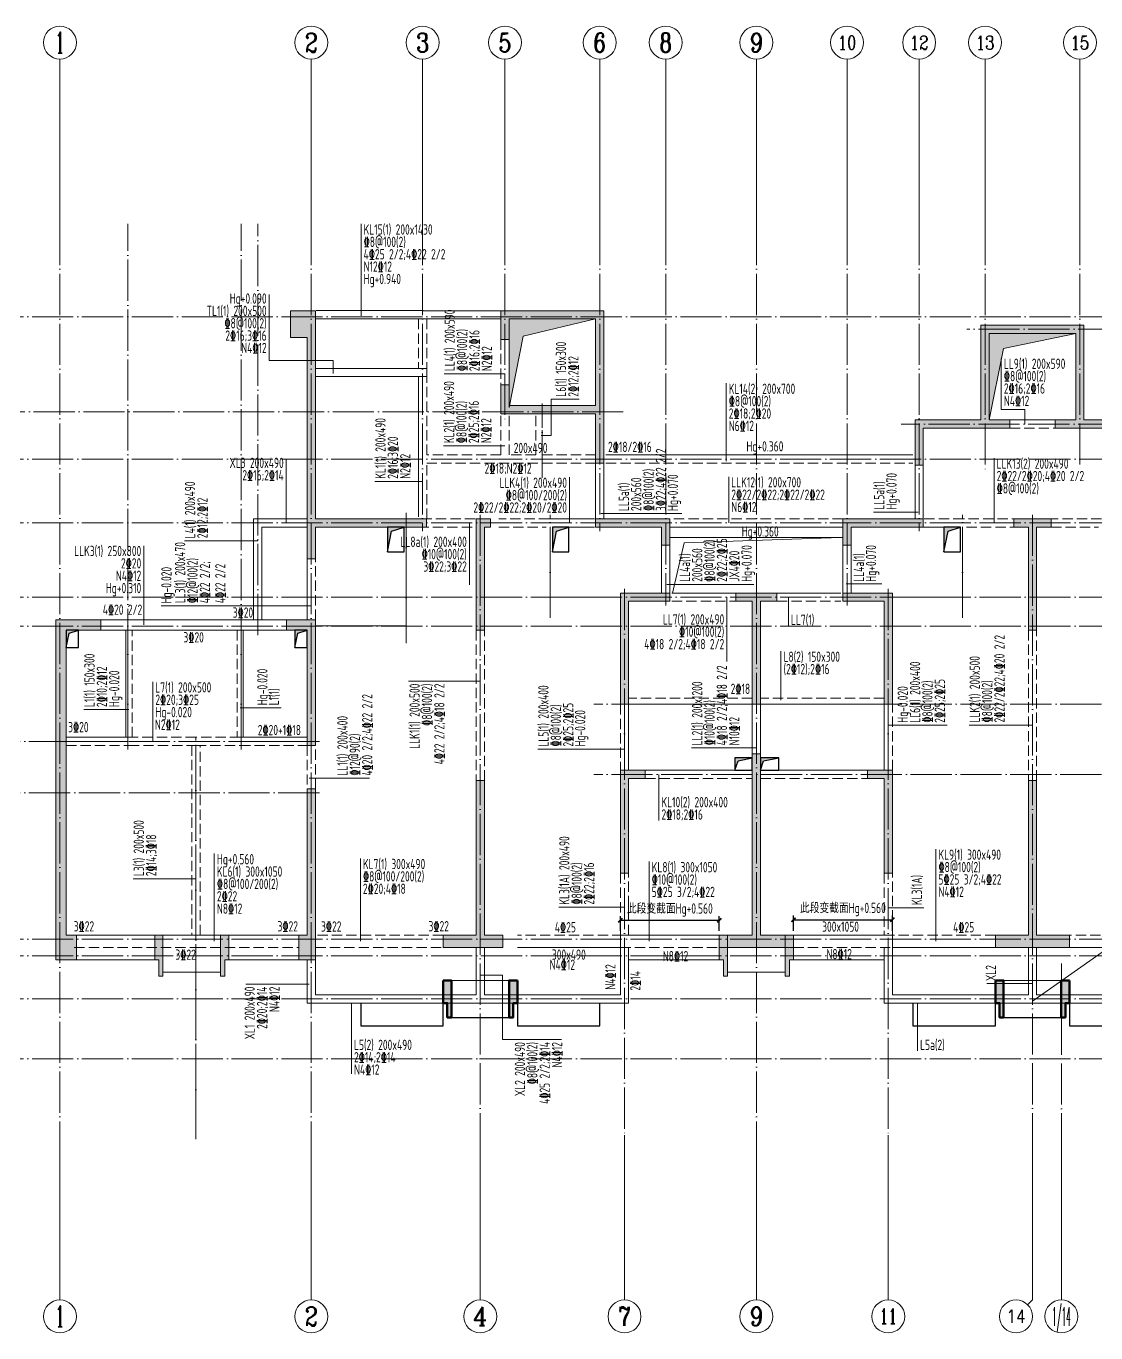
# Model space of a CAD drawing. Extents: x 5874492 to 7194610, y -939842 to -279257.
# Drawn here: x 6902566 to 6928523, y -743346 to -711637 of the extents above; entities that cross this region are included whole.
import ezdxf
from ezdxf.enums import TextEntityAlignment as Align

# ---------------------------------------------------------------- set-up
doc = ezdxf.new("R2010")
doc.units = 0
doc.header["$LTSCALE"] = 1000
doc.linetypes.add('DASH', pattern=[0.35, 0.25, -0.1])
doc.linetypes.add('DOTE', pattern=[2.42, 2, -0.2, 0.02, -0.2])
for name, color, linetype, lineweight in [('A-墙体', 140, 'Continuous', 50), ('A-大样-填充', 8, 'Continuous', 9), ('A-标注-轴号', 3, 'Continuous', 15), ('A-标注-轴号文字', 7, 'Continuous', 15), ('A-轴线-塔楼', 1, 'DOTE', 9), ('A-轴线-塔楼$J4-三层平面图-山2', 1, 'DOTE', 9), ('A-轴线-隔墙', 41, 'DOTE', 9), ('S-基础-DQ', 6, 'Continuous', 20), ('S-墙柱-HATCH', 251, 'Continuous', 20), ('S-墙柱-WALL', 6, 'Continuous', 20), ('S-大样-DIM', 3, 'Continuous', 20), ('S-大样-HATCH', 251, 'Continuous', 20), ('S-大样-实线', 2, 'Continuous', 20), ('S-板-BEAM', 4, 'DASH', 20), ('S-板-BEAM-CON', 2, 'Continuous', 20), ('S-板-板面填充', 251, 'Continuous', 20), ('S-板-模板线条', 140, 'Continuous', 20), ('S-板-洞口边线', 211, 'Continuous', 20), ('S-梁-垂直原位标注', 140, 'Continuous', 20), ('S-梁-垂直集中标注', 45, 'Continuous', 20), ('S-梁-水平原位标注', 21, 'Continuous', 20), ('S-梁-水平集中标注', 191, 'Continuous', 20), ('S-轴网-轴号', 3, 'Continuous', 20)]:
    doc.layers.add(name, color=color, linetype=linetype, lineweight=lineweight)
doc.layers.add('HOLE', color=5, linetype='Continuous')
doc.layers.add('HOLE_HATCH', color=9, linetype='Continuous')
doc.styles.add('_TCH_AXIS', font='COMPLEX.shx', dxfattribs={"bigfont": 'hztxt.shx'})
doc.styles.add('COMPLEX', font='COMPLEX')
doc.styles.add('TSSD_Rein', font='tssdeng.shx', dxfattribs={"width": 0.7, "bigfont": 'hztxt.shx'})
doc.styles.add('TSSD_REIN_T3', font='tssdeng.shx', dxfattribs={"width": 0.7, "bigfont": 'hztxt.shx'})
doc.dimstyles.new('_TCH_ARCH&&100', dxfattribs={"dimtxt": 250, "dimasz": 100, "dimexe": 100, "dimexo": 100, "dimgap": 100, "dimtad": 1, "dimdec": 0, "dimzin": 0, "dimdsep": 46, "dimtxsty": 'TSSD_REIN_T3', "dimblk": 'ARCHTICK', "dimcen": 0.09, "dimclrt": 7, "dimazin": 2, "dimtfac": 1, "dimtdec": 0, "dimtix": 1, "dimtmove": 2, "dimatfit": 3, "dimfxl": 0, "dimtolj": 1, "dimtzin": 0, "dimarcsym": 0})

# ---------------------------------------------------------------- blocks, each defined once
blk = doc.blocks.new('20191023.11405152')
at = {"layer": 'S-大样-HATCH'}
h = blk.add_hatch(color=256, dxfattribs=at)
h.dxf.hatch_style = 1
h.paths.add_polyline_path([(-100, 0), (0, 0), (0, -400), (100, -400), (100, 600), (-100, 600)])
at = {"layer": 'S-大样-实线'}
blk.add_lwpolyline([(-100, 0), (0, 0), (0, -400), (100, -400), (100, 600), (-100, 600)], close=True, dxfattribs=at)
blk = doc.blocks.new('_ArchTick')
at = {"color": 0, "linetype": 'ByBlock', "const_width": 0.4}
blk.add_lwpolyline([(-0.5, -0.5), (0.5, 0.5)], dxfattribs=at)
blk = doc.blocks.new('*D1882')
at = {"layer": 'Defpoints', "color": 0, "linetype": 'Continuous', "transparency": 16777216}
for p in [(6923585, -733321), (6921185, -733693), (6923585, -733693)]:
    blk.add_point(p, dxfattribs=at)
at = {"layer": 'S-梁-水平集中标注', "color": 0, "linetype": 'Continuous', "lineweight": -2, "transparency": 16777216}
for p, q in [((6921185, -733593), (6921185, -733221)), ((6921185, -733321), (6923585, -733321)), ((6923585, -733593), (6923585, -733221))]:
    blk.add_line(p, q, dxfattribs=at)
at = {"layer": 'S-梁-水平集中标注', "color": 0, "linetype": 'Continuous', "lineweight": -2, "transparency": 16777216, "xscale": 100, "yscale": 100, "zscale": 100, "rotation": 180}
blk.add_blockref('_ArchTick', (6921185, -733321), dxfattribs=at)
at = {"layer": 'S-梁-水平集中标注', "color": 0, "linetype": 'Continuous', "lineweight": -2, "transparency": 16777216, "xscale": 100, "yscale": 100, "zscale": 100}
blk.add_blockref('_ArchTick', (6923585, -733321), dxfattribs=at)
at = {"layer": 'S-梁-水平集中标注', "color": 7, "linetype": 'Continuous', "transparency": 16777216, "insert": (6922385, -733072), "char_height": 250, "attachment_point": 5, "style": 'TSSD_REIN_T3'}
blk.add_mtext('\\A1;此段变截面Hg+0.560', dxfattribs=at)
blk = doc.blocks.new('*D1883')
at = {"layer": 'Defpoints', "color": 0, "linetype": 'Continuous', "transparency": 16777216}
for p in [(6919385, -733335), (6916985, -733693), (6919385, -733693)]:
    blk.add_point(p, dxfattribs=at)
at = {"layer": 'S-梁-水平集中标注', "color": 0, "linetype": 'Continuous', "lineweight": -2, "transparency": 16777216}
for p, q in [((6916985, -733593), (6916985, -733235)), ((6916985, -733335), (6919385, -733335)), ((6919385, -733593), (6919385, -733235))]:
    blk.add_line(p, q, dxfattribs=at)
at = {"layer": 'S-梁-水平集中标注', "color": 0, "linetype": 'Continuous', "lineweight": -2, "transparency": 16777216, "xscale": 100, "yscale": 100, "zscale": 100, "rotation": 180}
blk.add_blockref('_ArchTick', (6916985, -733335), dxfattribs=at)
at = {"layer": 'S-梁-水平集中标注', "color": 0, "linetype": 'Continuous', "lineweight": -2, "transparency": 16777216, "xscale": 100, "yscale": 100, "zscale": 100}
blk.add_blockref('_ArchTick', (6919385, -733335), dxfattribs=at)
at = {"layer": 'S-梁-水平集中标注', "color": 7, "linetype": 'Continuous', "transparency": 16777216, "insert": (6918185, -733086), "char_height": 250, "attachment_point": 5, "style": 'TSSD_REIN_T3'}
blk.add_mtext('\\A1;此段变截面Hg+0.560', dxfattribs=at)
blk = doc.blocks.new('sfdhgfjhgfkjhgkjhgk')
at = {"layer": 'S-板-BEAM'}
for p, q in [((6597491, -1417404), (6597491, -1418604)), ((6597691, -1418704), (6597691, -1417404)), ((6599491, -1417904), (6599491, -1419054)), ((6597691, -1420704), (6597691, -1418704)), ((6599491, -1419754), (6599491, -1420704)), ((6599691, -1420704), (6599691, -1419754)), ((6600341, -1419754), (6600341, -1420704)), ((6600491, -1420704), (6600491, -1419754)), ((6611841, -1420054), (6612941, -1420054)), ((6599491, -1420704), (6597691, -1420704)), ((6600341, -1420704), (6599691, -1420704)), ((6601791, -1420704), (6600491, -1420704)), ((6597691, -1422254), (6597691, -1420904)), ((6597691, -1420904), (6601791, -1420904)), ((6602041, -1420904), (6609491, -1420904)), ((6598866, -1422254), (6597691, -1422254)), ((6600666, -1422254), (6599441, -1422254)), ((6607791, -1422254), (6603591, -1422254)), ((6610716, -1422254), (6609741, -1422254)), ((6612141, -1422254), (6610716, -1422254)), ((6614066, -1422254), (6612841, -1422254)), ((6597141, -1422454), (6598866, -1422454)), ((6599441, -1422454), (6600591, -1422454)), ((6610791, -1422454), (6612141, -1422454)), ((6612841, -1422454), (6613991, -1422454)), ((6594991, -1424704), (6594991, -1423224)), ((6603641, -1424254), (6605191, -1424254)), ((6606191, -1424254), (6607741, -1424254)), ((6590541, -1427554), (6590541, -1424954)), ((6593091, -1424954), (6593091, -1427554)), ((6598891, -1424954), (6598891, -1428604)), ((6599091, -1428604), (6599091, -1424954)), ((6612291, -1424954), (6612291, -1428604)), ((6612491, -1428604), (6612491, -1424954)), ((6602391, -1426754), (6602391, -1428354)), ((6605591, -1426604), (6602591, -1426604)), ((6608791, -1426604), (6605791, -1426604)), ((6608991, -1428354), (6608991, -1426754)), ((6588941, -1427754), (6590466, -1427754)), ((6592091, -1427554), (6590466, -1427554)), ((6590466, -1427754), (6592091, -1427754)), ((6591991, -1427754), (6591991, -1432354)), ((6593166, -1427554), (6592091, -1427554)), ((6592091, -1427754), (6593166, -1427754)), ((6592191, -1432354), (6592191, -1427754)), ((6593166, -1427754), (6594791, -1427754)), ((6594791, -1427754), (6594791, -1428804)), ((6594991, -1428804), (6594991, -1427754)), ((6602991, -1428554), (6605591, -1428554)), ((6605791, -1428554), (6608391, -1428554)), ((6602391, -1430854), (6602391, -1432354)), ((6602591, -1432354), (6602591, -1430854)), ((6608791, -1430854), (6608791, -1432354)), ((6608991, -1432354), (6608991, -1430854)), ((6598091, -1432354), (6594991, -1432354)), ((6602441, -1432354), (6599891, -1432354)), ((6611841, -1432354), (6608991, -1432354)), ((6615791, -1432354), (6613291, -1432354)), ((6589141, -1432654), (6592091, -1432654)), ((6592091, -1432654), (6594591, -1432654)), ((6594991, -1432654), (6598091, -1432654)), ((6602391, -1432654), (6604791, -1432654)), ((6606591, -1432654), (6608991, -1432654))]:
    blk.add_line(p, q, dxfattribs=at)
at = {"layer": 'S-板-BEAM-CON'}
for p, q in [((6597606, -1417202), (6595006, -1417202)), ((6599491, -1417204), (6597591, -1417204)), ((6594991, -1417404), (6597591, -1417404)), ((6597591, -1417404), (6599491, -1417404)), ((6599691, -1419054), (6599691, -1417904)), ((6597691, -1418604), (6594991, -1418604)), ((6594991, -1418804), (6597691, -1418804)), ((6597491, -1418804), (6597491, -1422204)), ((6612941, -1419854), (6611841, -1419854)), ((6609491, -1420704), (6602041, -1420704)), ((6601791, -1420904), (6601791, -1422254)), ((6601991, -1422254), (6601991, -1420904)), ((6609541, -1420954), (6609541, -1422254)), ((6609741, -1422254), (6609741, -1420954)), ((6594791, -1422254), (6593491, -1422254)), ((6593491, -1422254), (6593491, -1424704)), ((6601766, -1422254), (6600666, -1422254)), ((6593691, -1422454), (6594791, -1422454)), ((6593691, -1424704), (6593691, -1422454)), ((6600741, -1422454), (6601766, -1422454)), ((6603591, -1422454), (6607791, -1422454)), ((6603591, -1422704), (6607791, -1422704)), ((6609741, -1422454), (6610641, -1422454)), ((6603391, -1422894), (6603391, -1424054)), ((6603591, -1424054), (6603591, -1422894)), ((6607791, -1422894), (6607791, -1424054)), ((6607991, -1424054), (6607991, -1422894)), ((6594791, -1423224), (6594791, -1424704)), ((6605191, -1424054), (6603641, -1424054)), ((6607741, -1424054), (6606191, -1424054)), ((6590466, -1424704), (6589781, -1424704)), ((6589781, -1424954), (6590466, -1424954)), ((6590391, -1424954), (6590391, -1427554)), ((6593166, -1424704), (6590466, -1424704)), ((6593166, -1424954), (6590466, -1424954)), ((6590466, -1424954), (6593166, -1424954)), ((6593591, -1424704), (6593166, -1424704)), ((6593166, -1424954), (6593591, -1424954)), ((6593241, -1427554), (6593241, -1424954)), ((6594291, -1424704), (6593591, -1424704)), ((6593591, -1424954), (6594291, -1424954)), ((6602591, -1426754), (6605591, -1426754)), ((6602591, -1428354), (6602591, -1426754)), ((6605591, -1426754), (6605591, -1427954)), ((6605791, -1426754), (6608791, -1426754)), ((6605791, -1426754), (6605791, -1427954)), ((6608791, -1426754), (6608791, -1428354)), ((6590466, -1427554), (6588941, -1427554)), ((6594791, -1427554), (6593166, -1427554)), ((6605591, -1428354), (6602991, -1428354)), ((6608391, -1428354), (6605791, -1428354)), ((6592091, -1432354), (6589141, -1432354)), ((6594591, -1432354), (6592091, -1432354)), ((6604791, -1432354), (6602391, -1432354)), ((6602391, -1432354), (6602391, -1433804)), ((6608991, -1432354), (6606591, -1432354)), ((6608991, -1433804), (6608991, -1432354)), ((6598891, -1432654), (6598891, -1433804)), ((6599091, -1433804), (6599091, -1432654)), ((6599891, -1432654), (6602391, -1432654)), ((6602591, -1434004), (6602591, -1432654)), ((6608791, -1432654), (6608791, -1434004)), ((6608991, -1432654), (6611841, -1432654)), ((6612291, -1432654), (6612291, -1433804)), ((6612491, -1433804), (6612491, -1432654)), ((6613291, -1432654), (6615791, -1432654)), ((6594791, -1432954), (6594791, -1434004)), ((6594991, -1433804), (6594991, -1432954)), ((6598891, -1433804), (6594991, -1433804)), ((6602391, -1433804), (6599091, -1433804)), ((6612291, -1433804), (6608991, -1433804)), ((6615791, -1433804), (6612491, -1433804)), ((6594791, -1434004), (6598991, -1434004)), ((6598991, -1434004), (6602591, -1434004)), ((6608791, -1434004), (6612391, -1434004)), ((6612391, -1434004), (6615991, -1434004))]:
    blk.add_line(p, q, dxfattribs=at)
at = {"layer": 'S-板-模板线条', "lineweight": -3}
for p, q in [((6596091, -1434004), (6596091, -1434554)), ((6598091, -1434554), (6598091, -1433954)), ((6599891, -1433954), (6599891, -1434554)), ((6601891, -1434554), (6601891, -1434004)), ((6609491, -1434004), (6609491, -1434554)), ((6611491, -1434554), (6611491, -1434004)), ((6613291, -1434004), (6613291, -1434554)), ((6598291, -1434354), (6599691, -1434354)), ((6611691, -1434354), (6613091, -1434354)), ((6596091, -1434554), (6598091, -1434554)), ((6599891, -1434554), (6601891, -1434554)), ((6609491, -1434554), (6611491, -1434554)), ((6613291, -1434554), (6615291, -1434554))]:
    blk.add_line(p, q, dxfattribs=at)
at = {"layer": 'S-板-模板线条', "ltscale": 0.5}
for points in [[(6588691, -1432954), (6591191, -1432954), (6591191, -1433354), (6591291, -1433354), (6591291, -1433254), (6592691, -1433254), (6592691, -1433354), (6592791, -1433354), (6592791, -1432954), (6594791, -1432954), (6594791, -1434004), (6598091, -1434004), (6598091, -1433454), (6599891, -1433454), (6599891, -1434004), (6602591, -1434004), (6602591, -1432954), (6604891, -1432954), (6604891, -1433354), (6604991, -1433354), (6604991, -1433254), (6606391, -1433254), (6606391, -1433354), (6606491, -1433354), (6606491, -1432954), (6608791, -1432954), (6608791, -1434004), (6611491, -1434004), (6611491, -1433454), (6612391, -1433454)], [(6615991, -1434004), (6613291, -1434004), (6613291, -1433454), (6612391, -1433454)]]:
    blk.add_lwpolyline(points, dxfattribs=at)
blk = doc.blocks.new('safdjhfgjhgfkjhgk')
at = {"layer": 'S-梁-水平集中标注'}
blk.add_line((6921835, -1434004), (6921835, -1435166), dxfattribs=at)
at = {"layer": 'S-梁-水平集中标注', "linetype": 'Continuous', "style": 'TSSD_Rein', "width": 0.7}
blk.add_text('L5a(2)', height=250, dxfattribs=at).set_placement((6921898, -1435143))
blk = doc.blocks.new('_AXISO')
blk.add_circle((0, 0), 0.5)
at = {"layer": 'S-轴网-轴号', "style": 'COMPLEX', "width": 1.041667}
blk.add_attdef('A', text='', height=0.56, dxfattribs=at).set_placement((-0.25, -0.28), (0.25, -0.28), align=Align.FIT)
blk = doc.blocks.new('ZHOUWANG3')
at = {"layer": 'A-标注-轴号'}
for p, q in [((88652, 248942), (88652, 252942)), ((94752, 248942), (94752, 252942)), ((97452, 248942), (97452, 252942)), ((99452, 248942), (99452, 252942)), ((101752, 248942), (101752, 252942)), ((103352, 248942), (103352, 252942)), ((105552, 248942), (105552, 252942)), ((107752, 248942), (107752, 252942)), ((109502, 248942), (109502, 252942)), ((111102, 248942), (111102, 252942)), ((113402, 248942), (113402, 252942)), ((88652, 226834), (88652, 222834)), ((94752, 226834), (94752, 222834)), ((98852, 226834), (98852, 222834)), ((102352, 226834), (102352, 222834)), ((105552, 226834), (105552, 222834)), ((108752, 226834), (108752, 222834)), ((112252, 226834), (112252, 222834)), ((112952, 226834), (112952, 222834)), ((112135, 222716), (112252, 222834))]:
    blk.add_line(p, q, dxfattribs=at)
at = {"layer": 'A-轴线-塔楼', "linetype": 'DOTE', "ltscale": 0.5}
for p, q in [((88652, 248942), (88652, 226834)), ((94752, 248942), (94752, 226834)), ((97452, 248942), (97452, 241486)), ((99452, 248942), (99452, 244136)), ((101752, 248942), (101752, 241486)), ((103352, 248942), (103352, 239686)), ((105552, 248942), (105552, 226834)), ((107752, 248942), (107752, 239686)), ((109502, 248942), (109502, 241486)), ((111102, 248942), (111102, 242986)), ((113402, 248942), (113402, 243076)), ((139798, 246686), (85362, 246686)), ((115570, 246386), (110660, 246386)), ((102322, 244386), (85362, 244386)), ((115570, 244086), (109062, 244086)), ((139798, 243236), (85362, 243236)), ((139798, 241686), (85362, 241686)), ((98852, 241886), (98852, 226834)), ((112252, 241886), (112252, 226834)), ((102352, 240086), (102352, 226834)), ((108752, 240086), (108752, 226834)), ((139798, 239886), (85362, 239886)), ((139798, 239186), (85362, 239186)), ((122394, 235586), (101608, 235586)), ((139798, 231586), (85362, 231586)), ((112952, 230993), (112952, 226834)), ((139798, 228686), (85362, 228686))]:
    blk.add_line(p, q, dxfattribs=at)
at = {"layer": 'A-轴线-隔墙', "ltscale": 0.5}
for p, q in [((90302, 236186), (90302, 248942)), ((93052, 236186), (93052, 248942)), ((93452, 238966), (93452, 248942)), ((100352, 242784), (100352, 244586)), ((97052, 238770), (97052, 241936)), ((100552, 239386), (100552, 241886)), ((110552, 239386), (110552, 241886)), ((122394, 237286), (101608, 237286)), ((94952, 236386), (85362, 236386)), ((91952, 226834), (91952, 236486)), ((94952, 235136), (85362, 235136)), ((139798, 231186), (85362, 231186)), ((139798, 230136), (85362, 230136))]:
    blk.add_line(p, q, dxfattribs=at)
at = {"layer": 'A-标注-轴号'}
ref = blk.add_blockref('_AXISO', (88652, 253342), dxfattribs=dict(at, xscale=800, yscale=800, zscale=800))
ref.add_attrib('A', '1', dxfattribs={"layer": 'A-标注-轴号文字', "ltscale": 0.2, "height": 515, "style": '_TCH_AXIS'}).set_placement((88542, 253085), (88762, 253085), align=Align.FIT)
ref = blk.add_blockref('_AXISO', (94752, 253342), dxfattribs=dict(at, xscale=800, yscale=800, zscale=800))
ref.add_attrib('A', '2', dxfattribs={"layer": 'A-标注-轴号文字', "ltscale": 0.2, "height": 466, "style": '_TCH_AXIS'}).set_placement((94597, 253109), (94907, 253109), align=Align.FIT)
ref = blk.add_blockref('_AXISO', (97452, 253342), dxfattribs=dict(at, xscale=800, yscale=800, zscale=800))
ref.add_attrib('A', '3', dxfattribs={"layer": 'A-标注-轴号文字', "ltscale": 0.2, "height": 466, "style": '_TCH_AXIS'}).set_placement((97297, 253109), (97607, 253109), align=Align.FIT)
ref = blk.add_blockref('_AXISO', (99452, 253342), dxfattribs=dict(at, xscale=800, yscale=800, zscale=800))
ref.add_attrib('A', '5', dxfattribs={"layer": 'A-标注-轴号文字', "ltscale": 0.2, "height": 466, "style": '_TCH_AXIS'}).set_placement((99297, 253109), (99607, 253109), align=Align.FIT)
ref = blk.add_blockref('_AXISO', (101752, 253342), dxfattribs=dict(at, xscale=800, yscale=800, zscale=800))
ref.add_attrib('A', '6', dxfattribs={"layer": 'A-标注-轴号文字', "ltscale": 0.2, "height": 466, "style": '_TCH_AXIS'}).set_placement((101597, 253109), (101907, 253109), align=Align.FIT)
ref = blk.add_blockref('_AXISO', (103352, 253342), dxfattribs=dict(at, xscale=800, yscale=800, zscale=800))
ref.add_attrib('A', '8', dxfattribs={"layer": 'A-标注-轴号文字', "ltscale": 0.2, "height": 466, "style": '_TCH_AXIS'}).set_placement((103197, 253109), (103507, 253109), align=Align.FIT)
ref = blk.add_blockref('_AXISO', (105552, 253342), dxfattribs=dict(at, xscale=800, yscale=800, zscale=800))
ref.add_attrib('A', '9', dxfattribs={"layer": 'A-标注-轴号文字', "ltscale": 0.2, "height": 466, "style": '_TCH_AXIS'}).set_placement((105397, 253109), (105707, 253109), align=Align.FIT)
ref = blk.add_blockref('_AXISO', (107752, 253342), dxfattribs=dict(at, xscale=800, yscale=800, zscale=800))
ref.add_attrib('A', '10', dxfattribs={"layer": 'A-标注-轴号文字', "ltscale": 0.2, "height": 328.4, "style": '_TCH_AXIS'}).set_placement((107525, 253178), (107979, 253178), align=Align.FIT)
ref = blk.add_blockref('_AXISO', (109502, 253342), dxfattribs=dict(at, xscale=800, yscale=800, zscale=800))
ref.add_attrib('A', '12', dxfattribs={"layer": 'A-标注-轴号文字', "ltscale": 0.2, "height": 328.4, "style": '_TCH_AXIS'}).set_placement((109275, 253178), (109729, 253178), align=Align.FIT)
ref = blk.add_blockref('_AXISO', (111102, 253342), dxfattribs=dict(at, xscale=800, yscale=800, zscale=800))
ref.add_attrib('A', '13', dxfattribs={"layer": 'A-标注-轴号文字', "ltscale": 0.2, "height": 328.4, "style": '_TCH_AXIS'}).set_placement((110875, 253178), (111329, 253178), align=Align.FIT)
ref = blk.add_blockref('_AXISO', (113402, 253342), dxfattribs=dict(at, xscale=800, yscale=800, zscale=800))
ref.add_attrib('A', '15', dxfattribs={"layer": 'A-标注-轴号文字', "ltscale": 0.2, "height": 328.4, "style": '_TCH_AXIS'}).set_placement((113175, 253178), (113629, 253178), align=Align.FIT)
ref = blk.add_blockref('_AXISO', (88652, 222434), dxfattribs=dict(at, xscale=800, yscale=800, zscale=800))
ref.add_attrib('A', '1', dxfattribs={"layer": 'A-标注-轴号文字', "ltscale": 0.2, "height": 515, "style": '_TCH_AXIS'}).set_placement((88542, 222176), (88762, 222176), align=Align.FIT)
ref = blk.add_blockref('_AXISO', (94752, 222434), dxfattribs=dict(at, xscale=800, yscale=800, zscale=800))
ref.add_attrib('A', '2', dxfattribs={"layer": 'A-标注-轴号文字', "ltscale": 0.2, "height": 466, "style": '_TCH_AXIS'}).set_placement((94597, 222201), (94907, 222201), align=Align.FIT)
ref = blk.add_blockref('_AXISO', (98852, 222434), dxfattribs=dict(at, xscale=800, yscale=800, zscale=800))
ref.add_attrib('A', '4', dxfattribs={"layer": 'A-标注-轴号文字', "ltscale": 0.2, "height": 445, "style": '_TCH_AXIS'}).set_placement((98682, 222211), (99022, 222211), align=Align.FIT)
ref = blk.add_blockref('_AXISO', (102352, 222434), dxfattribs=dict(at, xscale=800, yscale=800, zscale=800))
ref.add_attrib('A', '7', dxfattribs={"layer": 'A-标注-轴号文字', "ltscale": 0.2, "height": 466, "style": '_TCH_AXIS'}).set_placement((102197, 222201), (102507, 222201), align=Align.FIT)
ref = blk.add_blockref('_AXISO', (105552, 222434), dxfattribs=dict(at, xscale=800, yscale=800, zscale=800))
ref.add_attrib('A', '9', dxfattribs={"layer": 'A-标注-轴号文字', "ltscale": 0.2, "height": 466, "style": '_TCH_AXIS'}).set_placement((105397, 222201), (105707, 222201), align=Align.FIT)
ref = blk.add_blockref('_AXISO', (108752, 222434), dxfattribs=dict(at, xscale=800, yscale=800, zscale=800))
ref.add_attrib('A', '11', dxfattribs={"layer": 'A-标注-轴号文字', "ltscale": 0.2, "height": 368.8, "style": '_TCH_AXIS'}).set_placement((108541, 222249), (108963, 222249), align=Align.FIT)
ref = blk.add_blockref('_AXISO', (111852, 222434), dxfattribs=dict(at, xscale=800, yscale=800, zscale=800))
ref.add_attrib('A', '14', dxfattribs={"layer": 'A-标注-轴号文字', "ltscale": 0.2, "height": 314.1, "style": '_TCH_AXIS'}).set_placement((111620, 222277), (112084, 222277), align=Align.FIT)
ref = blk.add_blockref('_AXISO', (112952, 222434), dxfattribs=dict(at, xscale=800, yscale=800, zscale=800))
ref.add_attrib('A', '1/14', dxfattribs={"layer": 'A-标注-轴号文字', "ltscale": 0.2, "height": 452.5, "style": '_TCH_AXIS', "width": 0.308824}).set_placement((112726, 222207), (113178, 222207), align=Align.FIT)
blk = doc.blocks.new('sgjhfgjhgj')
at = {"layer": 'HOLE_HATCH', "ltscale": 0.5}
for points in [[(268519, 605212), (268919, 605212), (268619, 605112), (268519, 604612)], [(272519, 605212), (272919, 605212), (272619, 605112), (272519, 604612)], [(282019, 605212), (282419, 605212), (282119, 605112), (282019, 604612)], [(260719, 602712), (261019, 602712), (260794, 602637), (260719, 602292)], [(266269, 602712), (266569, 602712), (266344, 602637), (266269, 602292)], [(276948, 599612), (277368, 599612), (277023, 599537), (276948, 599312)], [(277569, 599612), (278014, 599612), (277644, 599537), (277569, 599312)]]:
    blk.add_hatch(color=256, dxfattribs=at).paths.add_polyline_path(points)
at = {"layer": 'HOLE', "ltscale": 0.5}
for points in [[(268519, 604612), (268919, 604612), (268919, 605212), (268519, 605212)], [(272519, 604612), (272919, 604612), (272919, 605212), (272519, 605212)], [(282019, 604612), (282419, 604612), (282419, 605212), (282019, 605212)], [(260719, 602292), (261019, 602292), (261019, 602712), (260719, 602712)], [(266269, 602292), (266569, 602292), (266569, 602712), (266269, 602712)], [(276948, 599312), (277368, 599312), (277368, 599612), (276948, 599612)], [(277569, 599312), (278014, 599312), (278014, 599612), (277569, 599612)]]:
    blk.add_lwpolyline(points, close=True, dxfattribs=at)
for points in [[(268519, 604612), (268619, 605112), (268919, 605212)], [(272519, 604612), (272619, 605112), (272919, 605212)], [(282019, 604612), (282119, 605112), (282419, 605212)], [(260719, 602292), (260794, 602637), (261019, 602712)], [(266269, 602292), (266344, 602637), (266569, 602712)], [(276948, 599312), (277023, 599537), (277368, 599612)], [(277569, 599312), (277644, 599537), (278014, 599612)]]:
    blk.add_lwpolyline(points, dxfattribs=at)
blk = doc.blocks.new('safhgfjhgfj')
at = {"layer": 'S-墙柱-HATCH', "ltscale": 0.2}
h = blk.add_hatch(color=256, dxfattribs=at)
h.paths.add_polyline_path([(6336110, -688648), (6336110, -694018), (6335910, -694018), (6335910, -693248), (6333210, -693248), (6333210, -693048), (6333310, -693048), (6335910, -693048), (6335910, -687998), (6336510, -687998), (6336510, -688648)])
h.paths.add_polyline_path([(6312710, -703448), (6312710, -703148), (6311910, -703148), (6311910, -698748), (6311710, -698748), (6311710, -703148), (6310910, -703148), (6310910, -703448)])
h.paths.add_polyline_path([(6311910, -697548), (6311710, -697548), (6311710, -695048), (6311310, -695048), (6311310, -694848), (6312310, -694848), (6312310, -695048), (6311910, -695048)])
h.paths.add_polyline_path([(6325110, -697548), (6325310, -697548), (6325310, -695048), (6325710, -695048), (6325710, -694848), (6324710, -694848), (6324710, -695048), (6325110, -695048)])
h.paths.add_polyline_path([(6324310, -703448), (6324310, -703148), (6325110, -703148), (6325110, -698748), (6325310, -698748), (6325310, -703148), (6326110, -703148), (6326110, -703448)])
h.paths.add_polyline_path([(6331360, -703448), (6331360, -703148), (6331810, -703148), (6331810, -699398), (6332010, -699398), (6332010, -703148), (6332810, -703148), (6332810, -703448)])
h.paths.add_polyline_path([(6332010, -695748), (6331810, -695748), (6331810, -693248), (6331660, -693248), (6331660, -693048), (6332010, -693048)])
h.paths.add_polyline_path([(6336310, -703148), (6336110, -703148), (6336110, -699598), (6335910, -699598), (6335910, -703748), (6336310, -703748)])
h.paths.add_polyline_path([(6336610, -695748), (6336110, -695748), (6336110, -698548), (6335910, -698548), (6335910, -695498), (6336610, -695498)])
h.paths.add_polyline_path([(6319410, -703448), (6319410, -703148), (6318610, -703148), (6318610, -699398), (6318410, -699398), (6318410, -703148), (6317610, -703148), (6317610, -703448)])
h.paths.add_polyline_path([(6318410, -695748), (6318610, -695748), (6318610, -693248), (6318960, -693248), (6318960, -693048), (6318060, -693048), (6318060, -693248), (6318410, -693248)])
h.paths.add_polyline_path([(6307910, -693048), (6307910, -693248), (6309510, -693248), (6309510, -693688), (6309710, -693688), (6309710, -693048)])
h.paths.add_polyline_path([(6314110, -693248), (6315860, -693248), (6315860, -693048), (6313910, -693048), (6313910, -693688), (6314110, -693688)])
h.paths.add_polyline_path([(6322910, -693248), (6321160, -693248), (6321160, -693048), (6323110, -693048), (6323110, -693688), (6322910, -693688)])
h.paths.add_polyline_path([(6329135, -693048), (6329135, -693248), (6327510, -693248), (6327510, -693688), (6327310, -693688), (6327310, -693048)])
h.paths.add_polyline_path([(6321360, -691748), (6321360, -690648), (6319760, -690648), (6319760, -688348), (6317260, -688348), (6317260, -690648), (6315660, -690648), (6315660, -691748), (6315860, -691748), (6315860, -690848), (6317960, -690848), (6317960, -690648), (6317460, -690648), (6317460, -688548), (6319560, -688548), (6319560, -690648), (6319060, -690648), (6319060, -690848), (6321160, -690848), (6321160, -691748)])
h.paths.add_polyline_path([(6307910, -690498), (6307910, -691698), (6308110, -691698), (6308110, -687998), (6305610, -687998), (6305610, -688698), (6305810, -688698), (6305810, -688198), (6307910, -688198), (6307910, -690298), (6305810, -690298), (6305810, -689798), (6305610, -689798), (6305610, -690498)])
h.paths.add_polyline_path([(6300910, -688648), (6300910, -694018), (6301110, -694018), (6301110, -693248), (6303810, -693248), (6303810, -693048), (6303710, -693048), (6301110, -693048), (6301110, -687998), (6300510, -687998), (6300510, -688648)])
h.paths.add_polyline_path([(6313910, -695048), (6314910, -695048), (6314910, -697548), (6315110, -697548), (6315110, -694848), (6313910, -694848)])
h.paths.add_polyline_path([(6300410, -695748), (6300910, -695748), (6300910, -698548), (6301110, -698548), (6301110, -695498), (6300410, -695498)])
h.paths.add_polyline_path([(6295310, -703148), (6295060, -703148), (6295060, -695748), (6295900, -695748), (6295900, -695498), (6294810, -695498), (6294810, -703748), (6295310, -703748)])
h.paths.add_polyline_path([(6305660, -703448), (6305660, -703148), (6305210, -703148), (6305210, -699398), (6305010, -699398), (6305010, -703148), (6304210, -703148), (6304210, -703448)])
h.paths.add_polyline_path([(6315110, -701648), (6315110, -699148), (6314510, -699148), (6314510, -699348), (6314910, -699348), (6314910, -701648)])
h.paths.add_polyline_path([(6308710, -699348), (6309110, -699348), (6309110, -699148), (6308510, -699148), (6308510, -701648), (6308710, -701648)])
h.paths.add_polyline_path([(6308710, -695048), (6309710, -695048), (6309710, -694848), (6308510, -694848), (6308510, -697548), (6308710, -697548)])
h.paths.add_polyline_path([(6305010, -695748), (6305210, -695748), (6305210, -693248), (6305360, -693248), (6305360, -693048), (6305010, -693048)])
h.paths.add_polyline_path([(6328110, -690798), (6330810, -690798), (6330810, -690148), (6330610, -690148), (6330610, -690598), (6328110, -690598), (6328110, -688598), (6330610, -688598), (6330610, -689048), (6330810, -689048), (6330810, -687998), (6330310, -687998), (6330310, -688398), (6327910, -688398), (6327910, -691698), (6328110, -691698)])
h.paths.add_polyline_path([(6323110, -695048), (6322110, -695048), (6322110, -697548), (6321910, -697548), (6321910, -694848), (6323110, -694848)])
h.paths.add_polyline_path([(6341710, -703148), (6341960, -703148), (6341960, -695748), (6341120, -695748), (6341120, -695498), (6342210, -695498), (6342210, -703748), (6341710, -703748)])
h.paths.add_polyline_path([(6321910, -701648), (6321910, -699148), (6322510, -699148), (6322510, -699348), (6322110, -699348), (6322110, -701648)])
h.paths.add_polyline_path([(6328310, -699348), (6327910, -699348), (6327910, -699148), (6328510, -699148), (6328510, -701648), (6328310, -701648)])
h.paths.add_polyline_path([(6328310, -695048), (6327310, -695048), (6327310, -694848), (6328510, -694848), (6328510, -697548), (6328310, -697548)])
h.paths.add_polyline_path([(6300710, -703148), (6300910, -703148), (6300910, -699598), (6301110, -699598), (6301110, -703748), (6300710, -703748)])
at = {"layer": 'S-墙柱-WALL'}
for points in [[(6300910, -688648), (6300910, -694018), (6301110, -694018), (6301110, -693248), (6303810, -693248), (6303810, -693048), (6303710, -693048), (6303710, -693048), (6301110, -693048), (6301110, -687998), (6300510, -687998), (6300510, -688648)], [(6307910, -690498), (6307910, -691698), (6308110, -691698), (6308110, -687998), (6305610, -687998), (6305610, -688698), (6305810, -688698), (6305810, -688198), (6307910, -688198), (6307910, -690298), (6305810, -690298), (6305810, -689798), (6305610, -689798), (6305610, -690498)], [(6321360, -691748), (6321360, -690648), (6319760, -690648), (6319760, -688348), (6317260, -688348), (6317260, -690648), (6315660, -690648), (6315660, -691748), (6315860, -691748), (6315860, -690848), (6317960, -690848), (6317960, -690648), (6317460, -690648), (6317460, -688548), (6319560, -688548), (6319560, -690648), (6319060, -690648), (6319060, -690848), (6321160, -690848), (6321160, -691748)], [(6305010, -695748), (6305210, -695748), (6305210, -693248), (6305360, -693248), (6305360, -693048), (6305010, -693048)], [(6307910, -693048), (6307910, -693248), (6309510, -693248), (6309510, -693688), (6309710, -693688), (6309710, -693048)], [(6314110, -693248), (6315860, -693248), (6315860, -693048), (6313910, -693048), (6313910, -693688), (6314110, -693688)], [(6318410, -695748), (6318610, -695748), (6318610, -693248), (6318960, -693248), (6318960, -693048), (6318060, -693048), (6318060, -693248), (6318410, -693248)], [(6308710, -695048), (6309710, -695048), (6309710, -694848), (6308510, -694848), (6308510, -697548), (6308710, -697548)], [(6311910, -697548), (6311710, -697548), (6311710, -695048), (6311310, -695048), (6311310, -694848), (6312310, -694848), (6312310, -695048), (6311910, -695048)], [(6313910, -695048), (6314910, -695048), (6314910, -697548), (6315110, -697548), (6315110, -694848), (6313910, -694848)], [(6295310, -703148), (6295060, -703148), (6295060, -695748), (6295900, -695748), (6295900, -695498), (6294810, -695498), (6294810, -703748), (6295310, -703748)], [(6300410, -695748), (6300910, -695748), (6300910, -698548), (6301110, -698548), (6301110, -695498), (6300410, -695498)], [(6312710, -703448), (6312710, -703148), (6311910, -703148), (6311910, -698748), (6311710, -698748), (6311710, -703148), (6310910, -703148), (6310910, -703448)], [(6308710, -699348), (6309110, -699348), (6309110, -699148), (6308510, -699148), (6308510, -701648), (6308710, -701648)], [(6315110, -701648), (6315110, -699148), (6314510, -699148), (6314510, -699348), (6314910, -699348), (6314910, -701648)], [(6305660, -703448), (6305660, -703148), (6305210, -703148), (6305210, -699398), (6305010, -699398), (6305010, -703148), (6304210, -703148), (6304210, -703448)], [(6319410, -703448), (6319410, -703148), (6318610, -703148), (6318610, -699398), (6318410, -699398), (6318410, -703148), (6317610, -703148), (6317610, -703448)], [(6300710, -703148), (6300910, -703148), (6300910, -699598), (6301110, -699598), (6301110, -703748), (6300710, -703748)]]:
    blk.add_lwpolyline(points, close=True, dxfattribs=at)

msp = doc.modelspace()

# ---------------------------------------------------------------- hatches: boundary and pattern name
at = {"layer": 'A-大样-填充', "ltscale": 0.5}
h = msp.add_hatch(color=256, dxfattribs=at)
h.dxf.hatch_style = 1
h.paths.add_polyline_path([(6912684.7, -734792.7), (6912884.7, -734792.7), (6912884.7, -735692.7), (6912784.7, -735692.7), (6912784.7, -735342.7), (6912684.7, -735342.7)])
h = msp.add_hatch(color=256, dxfattribs=at)
h.dxf.hatch_style = 1
h.paths.add_polyline_path([(6914484.7, -734792.7), (6914284.7, -734792.7), (6914284.7, -735692.7), (6914384.7, -735692.7), (6914384.7, -735342.7), (6914484.7, -735342.7)])
h = msp.add_hatch(color=256, dxfattribs=at)
h.dxf.hatch_style = 1
h.paths.add_polyline_path([(6926084.7, -734792.7), (6926284.7, -734792.7), (6926284.7, -735692.7), (6926184.7, -735692.7), (6926184.7, -735342.7), (6926084.7, -735342.7)])
h = msp.add_hatch(color=256, dxfattribs=at)
h.dxf.hatch_style = 1
h.paths.add_polyline_path([(6927884.7, -734792.7), (6927684.7, -734792.7), (6927684.7, -735692.7), (6927784.7, -735692.7), (6927784.7, -735342.7), (6927884.7, -735342.7)])
at = {"layer": 'S-板-板面填充'}
h = msp.add_hatch(color=256, dxfattribs=at)
h.dxf.hatch_style = 1
h.paths.add_polyline_path([(6916384.7, -718742.7), (6914284.7, -718742.7), (6914284.7, -720892.7), (6914630.1, -719163.2)])
h = msp.add_hatch(color=256, dxfattribs=at)
h.dxf.hatch_style = 1
h.paths.add_polyline_path([(6928034.7, -719092.7), (6925934.7, -719092.7), (6925934.7, -721192.7), (6926280.1, -719463.2)])

# ---------------------------------------------------------------- linework, layer by layer
at = {"layer": 'A-墙体'}
for points in [[(6912684.7, -734792.7), (6912884.7, -734792.7), (6912884.7, -735692.7), (6912784.7, -735692.7), (6912784.7, -735342.7), (6912684.7, -735342.7), (6912684.7, -734792.7)], [(6914484.7, -734792.7), (6914284.7, -734792.7), (6914284.7, -735692.7), (6914384.7, -735692.7), (6914384.7, -735342.7), (6914484.7, -735342.7), (6914484.7, -734792.7)], [(6926084.7, -734792.7), (6926284.7, -734792.7), (6926284.7, -735692.7), (6926184.7, -735692.7), (6926184.7, -735342.7), (6926084.7, -735342.7), (6926084.7, -734792.7)], [(6927884.7, -734792.7), (6927684.7, -734792.7), (6927684.7, -735692.7), (6927784.7, -735692.7), (6927784.7, -735342.7), (6927884.7, -735342.7), (6927884.7, -734792.7)]]:
    msp.add_lwpolyline(points, dxfattribs=at)
at = {"layer": 'A-轴线-塔楼$J4-三层平面图-山2'}
msp.add_lwpolyline([(6906684.7, -738645.5), (6906684.7, -728892.7)], dxfattribs=at)
at = {"layer": 'S-基础-DQ', "ltscale": 0.5}
for points in [[(6909584.7, -726192.7), (6911784.7, -726192.7), (6911784.7, -723792.7)], [(6915284.7, -723792.7), (6915284.7, -725492.7), (6916984.7, -725492.7)], [(6923584.7, -725492.7), (6925284.7, -725492.7), (6925284.7, -723792.7)], [(6903534.7, -728992.7), (6905034.7, -728992.7), (6905034.7, -726292.7)], [(6909284.7, -728992.7), (6907784.7, -728992.7), (6907784.7, -726292.7)], [(6917084.7, -729692.7), (6917084.7, -728092.7)], [(6923484.7, -729692.7), (6923484.7, -728092.7)]]:
    msp.add_lwpolyline(points, dxfattribs=at)
at = {"layer": 'S-板-洞口边线'}
for points in [[(6916384.7, -718742.7), (6914284.7, -718742.7), (6914284.7, -720892.7), (6914630.1, -719163.2)], [(6928034.7, -719092.7), (6925934.7, -719092.7), (6925934.7, -721192.7), (6926280.1, -719463.2)]]:
    msp.add_lwpolyline(points, close=True, dxfattribs=at)
msp.add_lwpolyline([(6918252.9, -725392.7), (6918535.2, -724178.1), (6922334.7, -724042.7)], dxfattribs=at)
at = {"layer": 'S-梁-垂直原位标注'}
msp.add_lwpolyline([(6926984.7, -735292.7), (6950584.7, -718692.7)], dxfattribs=at)
at = {"layer": 'S-梁-垂直集中标注'}
for p, q in [((6914184.7, -720072.6), (6912708.2, -720072.6)), ((6915303.5, -721568.9), (6915303.5, -720692)), ((6915303.5, -720692), (6915987.2, -720692)), ((6915059.7, -721568.9), (6915303.5, -721568.9)), ((6914184.7, -721819.3), (6912692.6, -721819.3)), ((6912184.7, -722683.7), (6911029.6, -722683.7)), ((6916509.7, -723465.6), (6918477, -723465.6)), ((6924209.7, -723432.1), (6923129.9, -723432.1)), ((6908184.7, -724127.6), (6906407.7, -724127.6)), ((6922459.7, -725169), (6923327.4, -725169)), ((6918109.7, -725183.2), (6920222, -725183.2)), ((6905843.8, -725703.1), (6909484.7, -725703.1)), ((6913584.7, -727528), (6911857.2, -727528)), ((6905059.7, -728222.5), (6903967.9, -728222.5)), ((6907759.7, -728179), (6908750.1, -728179)), ((6923484.7, -728603.3), (6924916.4, -728603.3)), ((6926984.7, -728597.2), (6925448.4, -728597.2)), ((6917084.7, -729181.3), (6914983.4, -729181.3)), ((6920284.7, -729151.8), (6918713.4, -729151.8)), ((6909434.7, -729886.3), (6910900.3, -729886.3)), ((6906684.7, -732326.3), (6905163.8, -732326.3)), ((6917084.7, -733016.7), (6915490, -733016.7)), ((6923484.7, -733028.4), (6924350.8, -733028.4)), ((6913584.7, -734668.9), (6914124.4, -734668.9)), ((6914124.4, -734668.9), (6914124.4, -736226.8)), ((6909434.7, -734880.5), (6907893.8, -734880.5)), ((6926984.7, -734869.3), (6925877.4, -734869.3)), ((6914124.4, -736226.8), (6915553.4, -736226.8))]:
    msp.add_line(p, q, dxfattribs=at)
at = {"layer": 'S-梁-垂直集中标注', "linetype": 'Continuous'}
msp.add_lwpolyline([(6911857.2, -727528), (6911845.1, -727528)], dxfattribs=at)
at = {"layer": 'S-梁-水平集中标注'}
for p, q in [((6910691.8, -718667.7), (6910691.8, -716436.8)), ((6908464.4, -719750), (6908464.4, -718150)), ((6910012.1, -719750), (6908464.4, -719750)), ((6910012.1, -720067.7), (6910012.1, -719750)), ((6926227.9, -720938), (6926227.9, -719704.6)), ((6919552.5, -722192.7), (6919552.5, -720302.1)), ((6926798.8, -720938), (6926227.9, -720938)), ((6926798.8, -721292.7), (6926798.8, -720938)), ((6908878.1, -723692.7), (6908878.1, -722138.1)), ((6926053, -723692.7), (6926053, -722119)), ((6915751.9, -723692.7), (6915751.9, -722582)), ((6919614.1, -723692.7), (6919614.1, -722571)), ((6913320.8, -723692.7), (6913320.8, -725193.6)), ((6905422.1, -726167.7), (6905422.1, -724247.7)), ((6919568.1, -725492.7), (6919568.1, -727057.4)), ((6921062.4, -725492.7), (6921062.4, -726191)), ((6920880.9, -727992.7), (6920880.9, -726803.4)), ((6905638.6, -728992.7), (6905638.6, -727547.5)), ((6917919.2, -729792.7), (6917919.2, -730911.4)), ((6907132.2, -733842.7), (6907132.2, -731717)), ((6924640.3, -733842.7), (6924640.3, -731607.3)), ((6910675.8, -733842.7), (6910675.8, -731834)), ((6917682.9, -733842.7), (6917682.9, -731910.8)), ((6910459.5, -735342.7), (6910459.5, -737062.7))]:
    msp.add_line(p, q, dxfattribs=at)

# ---------------------------------------------------------------- block references
for name, p in [('ZHOUWANG3', (6814732.8, -965379.1)), ('sgjhfgjhgj', (6642816.2, -1329004.8))]:
    msp.add_blockref(name, p)
at = {"layer": 'S-墙柱-HATCH'}
msp.add_blockref('safhgfjhgfj', (608474.3, -30544.4), dxfattribs=at)
at = {"layer": 'S-大样-DIM'}
msp.add_blockref('sfdhgfjhgfkjhgkjhgk', (314594.1, 698661.5), dxfattribs=at)
at = {"layer": 'S-大样-实线'}
for p in [(6905784.7, -734292.7), (6919484.7, -734292.7)]:
    msp.add_blockref('20191023.11405152', p, dxfattribs=at)
at = {"layer": 'S-大样-实线', "xscale": -1}
for p in [(6907384.7, -734292.7), (6921084.7, -734292.7)]:
    msp.add_blockref('20191023.11405152', p, dxfattribs=at)
at = {"layer": 'S-板-模板线条'}
msp.add_blockref('safdjhfgjhgfkjhgk', (2359.6, 698661.5), dxfattribs=at)

# ---------------------------------------------------------------- texts
at = {"layer": 'S-梁-垂直原位标注', "linetype": 'Continuous', "style": 'TSSD_Rein', "width": 0.7}
for s, p in [('N4\x8412', (6916866.1, -735017)), ('2\x8414', (6917472.1, -735041.5))]:
    msp.add_text(s, height=250, rotation=90, dxfattribs=at).set_placement(p)
at = {"layer": 'S-梁-垂直集中标注', "linetype": 'Continuous', "style": 'TSSD_Rein', "width": 0.7}
for s, p in [('LL4(1) 200x590', (6912967.8, -720010.1)), ('\x848@100(2)', (6913267.8, -720010.1)), ('2\x8416;2\x8416', (6913567.8, -720010.1)), ('N2\x8412', (6913867.8, -720010.1)), ('L6(1) 150x300', (6915668, -720629.5)), ('2\x8412;2\x8412', (6915968, -720629.5)), ('KL2(1) 200x490', (6912952.2, -721756.8)), ('\x848@100(2)', (6913252.2, -721756.8)), ('2\x8425;2\x8416', (6913552.2, -721756.8)), ('KL1(1) 200x490', (6911289.2, -722621.2)), ('N2\x8412', (6913852.2, -721756.8)), ('2\x8416;3\x8420', (6911589.2, -722621.2)), ('3\x8422;4\x8422 2/2', (6918094, -723403.1)), ('N2\x8412', (6911889.2, -722621.2)), ('200x560', (6917494, -723403.1)), ('\x848@100(2)', (6917794, -723403.1)), ('Hg+0.070', (6918382.7, -723403.1)), ('Hg+0.070', (6923689.5, -723369.6)), ('L4(1) 200x490', (6906667.3, -724065.1)), ('LL5a(1)', (6917194, -723403.1)), ('LL5a(1)', (6923389.5, -723369.6)), ('2\x8412;2\x8412', (6906967.3, -724065.1)), ('LL3(1) 200x470', (6906426.9, -725640.6)), ('LL4a(1)', (6922896.7, -725119)), ('Hg+0.070', (6923191.9, -725119)), ('\x8412@100(2)', (6906726.9, -725640.6)), ('4\x8422 2/2;', (6907026.9, -725640.6)), ('4\x8422 2/2', (6907401.9, -725640.6)), ('2\x8422/2\x8422;4\x8420 2/2', (6926308, -728534.7)), ('L1(1) 150x300', (6904227.5, -728160)), ('LL6(1) 200x400', (6924260.1, -728540.8)), ('LLK2(1) 200x500', (6925708, -728534.7)), ('2\x8410;2\x8412', (6904527.5, -728160)), ('Hg-0.020', (6904827.5, -728160)), ('Hg-0.020', (6908422.2, -728116.5)), ('4\x8418 2/2;4\x8418 2/2', (6919573, -729089.3)), ('LL5(1) 200x400', (6915243, -729118.8)), ('LL2(1) 200x1200', (6918973, -729089.3)), ('Hg-0.020', (6923960.1, -728540.8)), ('\x848@100(2)', (6924560.1, -728540.8)), ('2\x8425;2\x8425', (6924860.1, -728540.8)), ('\x848@100(2)', (6926008, -728534.7)), ('L1(1)', (6908702, -728116.5)), ('4\x8420 2/2;4\x8422 2/2', (6910966.8, -729823.8)), ('\x8410@100(2)', (6919273, -729089.3)), ('\x848@100(2)', (6915543, -729118.8)), ('2\x8425;2\x8425', (6915843, -729118.8)), ('Hg-0.020', (6916133.5, -729118.8)), ('LL1(1) 200x400', (6910366.8, -729823.8)), ('N10\x8412', (6919873, -729089.3)), ('\x8412@90(2)', (6910666.8, -729823.8)), ('L3(1) 200x500', (6905423.4, -732263.8)), ('2\x8414;3\x8418', (6905723.4, -732263.8)), ('KL3(1A) 200x490', (6915749.6, -732954.2)), ('\x848@100(2)', (6916049.6, -732954.2)), ('2\x8422;2\x8416', (6916349.6, -732954.2)), ('KL3(1A)', (6924302.7, -732965.9)), ('XL2', (6926098.5, -734806.8))]:
    msp.add_text(s, height=250, rotation=90, dxfattribs=at).set_placement(p)
at = {"layer": 'S-梁-垂直集中标注', "style": 'TSSD_Rein', "width": 0.7}
for s, p in [('\x848@100(2)', (6919273.9, -725120.7)), ('2\x8422;2\x8425', (6919573.9, -725120.7)), ('LL4a(1)', (6918673.9, -725120.7)), ('200x560', (6918973.9, -725120.7)), ('JX4\x8420', (6919873.9, -725120.7)), ('Hg+0.070', (6920173.9, -725120.7))]:
    msp.add_text(s, height=250, rotation=90, dxfattribs=at).set_placement(p)
at = {"layer": 'S-梁-垂直集中标注', "color": 6, "linetype": 'Continuous', "style": 'TSSD_Rein', "width": 0.7}
msp.add_text('Hg-0.020', height=250, rotation=90, dxfattribs=at).set_placement((6906093.8, -725645.4))
at = {"layer": 'S-梁-垂直集中标注', "linetype": 'Continuous', "style": 'TSSD_Rein', "width": 0.7}
for s, p in [('LLK1(1) 200x500', (6912116.8, -727590.5)), ('\x848@100(2)', (6912416.8, -727590.5)), ('4\x8422 2/2;4\x8418 2/2', (6912716.8, -727590.5)), ('XL1 200x490', (6908114.9, -734943)), ('2\x8420;2\x8414', (6908414.9, -734943)), ('N4\x8412', (6908714.9, -734943))]:
    msp.add_text(s, height=250, rotation=90, dxfattribs=at).set_placement(p, align=Align.RIGHT)
at = {"layer": 'S-梁-垂直集中标注', "style": 'TSSD_Rein', "width": 0.7}
for s, p in [('XL2 200x490', (6914672.6, -736289.3)), ('\x848@100(2)', (6914972.6, -736289.3)), ('4\x8425 2/2;2\x8414', (6915272.6, -736289.3)), ('N4\x8412', (6915572.6, -736289.3))]:
    msp.add_text(s, height=250, rotation=90, dxfattribs=at).set_placement(p, align=Align.RIGHT)
at = {"layer": 'S-梁-水平原位标注', "linetype": 'Continuous', "style": 'TSSD_Rein', "width": 0.7}
for s, p in [('200x490', (6914806.1, -721997.4)), ('2\x8418;N2\x8412', (6914260.2, -722495.6)), ('3\x8420', (6906629.7, -726592.7)), ('4\x8425', (6915649.8, -733627.5)), ('300x1050', (6922327.6, -733614.1)), ('4\x8425', (6925315.1, -733627.5)), ('3\x8422', (6906434.7, -734292.7)), ('300x490', (6915734.7, -734292.7)), ('N8\x8412', (6922293.7, -734279.9)), ('N8\x8412', (6918323.2, -734329.7))]:
    msp.add_text(s, height=250, dxfattribs=at).set_placement(p, align=Align.CENTER)
for s, p in [('2\x8418/2\x8416', (6916684.7, -721971.3)), ('Hg+0.360', (6920043.3, -721959.1)), ('Hg+0.360', (6919929.2, -724024.1)), ('4\x8420 2/2', (6904424.7, -725921.3)), ('3\x8420', (6903584.7, -728771.3)), ('3\x8422', (6903720, -733605.9)), ('N4\x8412', (6915268.4, -734537.3))]:
    msp.add_text(s, height=250, dxfattribs=at).set_placement(p)
for s, p in [('3\x8420', (6908074.7, -725992.7)), ('2\x8418', (6920134.7, -727842.7)), ('2\x8420+1\x8418', (6909234.7, -728842.7))]:
    msp.add_text(s, height=250, dxfattribs=at).set_placement(p, align=Align.RIGHT)
at = {"layer": 'S-梁-水平原位标注', "style": 'TSSD_Rein', "width": 0.7}
msp.add_text('3\x8422', height=250, dxfattribs=at).set_placement((6909162.1, -733605.9), align=Align.RIGHT)
at = {"layer": 'S-梁-水平集中标注', "linetype": 'Continuous', "style": 'TSSD_Rein', "width": 0.7}
for s, p in [('KL15(1) 200x1430', (6910754.3, -716696.4)), ('\x848@100(2)', (6910754.3, -716996.4)), ('4\x8425 2/2;4\x8422 2/2', (6910754.3, -717296.4)), ('N12\x8412', (6910754.3, -717596.4)), ('Hg+0.940', (6910754.3, -717896.4)), ('KL14(2) 200x700', (6919615, -720561.7)), ('\x848@100(2)', (6919615, -720861.7)), ('2\x8418;2\x8420', (6919615, -721161.7)), ('N6\x8412', (6919615, -721461.7)), ('LLK13(2) 200x490', (6926115.5, -722378.6)), ('LLK12(1) 200x700', (6919676.6, -722830.6)), ('2\x8422/2\x8420;4\x8420 2/2', (6926115.5, -722678.6)), ('2\x8422/2\x8422;2\x8422/2\x8422', (6919676.6, -723130.6)), ('\x848@100(2)', (6926115.5, -722978.6)), ('N6\x8412', (6919676.6, -723430.6)), ('LL7(1)', (6921124.9, -726167)), ('L8(2) 150x300', (6920943.4, -727063)), ('(2\x8412);2\x8416', (6920943.4, -727363)), ('L7(1) 200x500', (6905701.1, -727807.1)), ('2\x8420;3\x8425', (6905701.1, -728107.1)), ('Hg-0.020', (6905701.1, -728407.1)), ('KL10(2) 200x400', (6917981.7, -730592.2)), ('2\x8418;2\x8416', (6917981.7, -730892.2)), ('Hg+0.560', (6907194.7, -731976.6)), ('KL7(1) 300x490', (6910738.3, -732093.6)), ('KL9(1) 300x490', (6924702.8, -731866.9)), ('KL6(1) 300x1050', (6907194.7, -732276.6)), ('\x848@100/200(2)', (6910738.3, -732393.6)), ('KL8(1) 300x1050', (6917745.4, -732170.5)), ('\x848@100(2)', (6924702.8, -732166.9)), ('\x848@100/200(2)', (6907194.7, -732576.6)), ('2\x8420;4\x8418', (6910738.3, -732693.6)), ('\x8410@100(2)', (6917745.4, -732470.5)), ('5\x8425 3/2;4\x8422', (6924702.8, -732466.9)), ('2\x8422', (6907194.7, -732876.6)), ('5\x8425 3/2;4\x8422', (6917745.4, -732770.5)), ('N4\x8412', (6924702.8, -732766.9)), ('N8\x8412', (6907194.7, -733176.6)), ('3\x8422', (6909721.6, -733609.4)), ('3\x8422', (6912329.4, -733603)), ('L5(2) 200x490', (6910522, -736481.9)), ('2\x8414;2\x8414', (6910522, -736781.9)), ('N4\x8412', (6910522, -737081.9))]:
    msp.add_text(s, height=250, dxfattribs=at).set_placement(p)
for s, p in [('Hg+0.090', (6908401.9, -718371.2)), ('TL1(1) 200x500', (6908401.9, -718671.2)), ('\x848@100(2)', (6908401.9, -718971.2)), ('2\x8416;3\x8416', (6908401.9, -719271.2)), ('N4\x8412', (6908401.9, -719571.2)), ('XL3 200x490', (6908815.6, -722359.3)), ('2\x8416;2\x8414', (6908815.6, -722659.3)), ('LLK4(1) 200x490', (6915689.4, -722841.6)), ('\x848@100/200(2)', (6915689.4, -723141.6)), ('2\x8422/2\x8422;2\x8420/2\x8420', (6915689.4, -723441.6)), ('LL8a(1) 200x400', (6913258.3, -724274.4)), ('\x8410@100(2)', (6913258.3, -724574.4)), ('3\x8422;3\x8422', (6913258.3, -724874.4)), ('N2\x8412', (6906296.8, -728713.3))]:
    msp.add_text(s, height=250, dxfattribs=at).set_placement(p, align=Align.RIGHT)
at = {"layer": 'S-梁-水平集中标注', "style": 'TSSD_Rein', "width": 0.7}
for s, p in [('LL9(1) 200x590', (6926290.4, -719954.6)), ('\x848@100(2)', (6926290.4, -720254.6)), ('2\x8416;2\x8416', (6926290.4, -720554.6)), ('N4\x8412', (6926290.4, -720854.6))]:
    msp.add_text(s, height=250, rotation=360, dxfattribs=at).set_placement(p)
for s, p in [('LLK3(1) 250x800', (6905359.6, -724497.7)), ('N4\x8412', (6905359.6, -725097.7)), ('2\x8420', (6905359.6, -724797.7))]:
    msp.add_text(s, height=250, dxfattribs=at).set_placement(p, align=Align.RIGHT)
at = {"layer": 'S-梁-水平集中标注', "color": 6, "style": 'TSSD_Rein', "width": 0.7}
msp.add_text('Hg+0.310', height=250, dxfattribs=at).set_placement((6905359.6, -725397.7), align=Align.RIGHT)
at = {"layer": 'S-梁-水平集中标注', "style": 'TSSD_Rein', "width": 0.7}
for s, p in [('LL7(1) 200x490', (6919505.6, -726157.4)), ('\x8410@100(2)', (6919505.6, -726457.4)), ('4\x8418 2/2;4\x8418 2/2', (6919505.6, -726757.4))]:
    msp.add_text(s, height=250, rotation=360, dxfattribs=at).set_placement(p, align=Align.RIGHT)

# ---------------------------------------------------------------- dimensions: what is measured, and where the dimension line sits
at = {"layer": 'S-梁-水平集中标注', "linetype": 'Continuous'}
for p1, p2, distance, picture, middle in [((6916984.7, -733692.7), (6919384.7, -733692.7), 357.8, '*D1883', (6918184.7, -733085.9)), ((6921184.7, -733692.9), (6923584.7, -733692.9), 371.5, '*D1882', (6922384.7, -733072.4))]:
    dim = msp.add_aligned_dim(p1=p1, p2=p2, distance=distance, text='此段变截面Hg+0.560', dimstyle='_TCH_ARCH&&100', dxfattribs=at)
    dim.commit()
    dim.dimension.update_dxf_attribs({"geometry": picture, "text_midpoint": middle})

doc.saveas('drawing.dxf')
